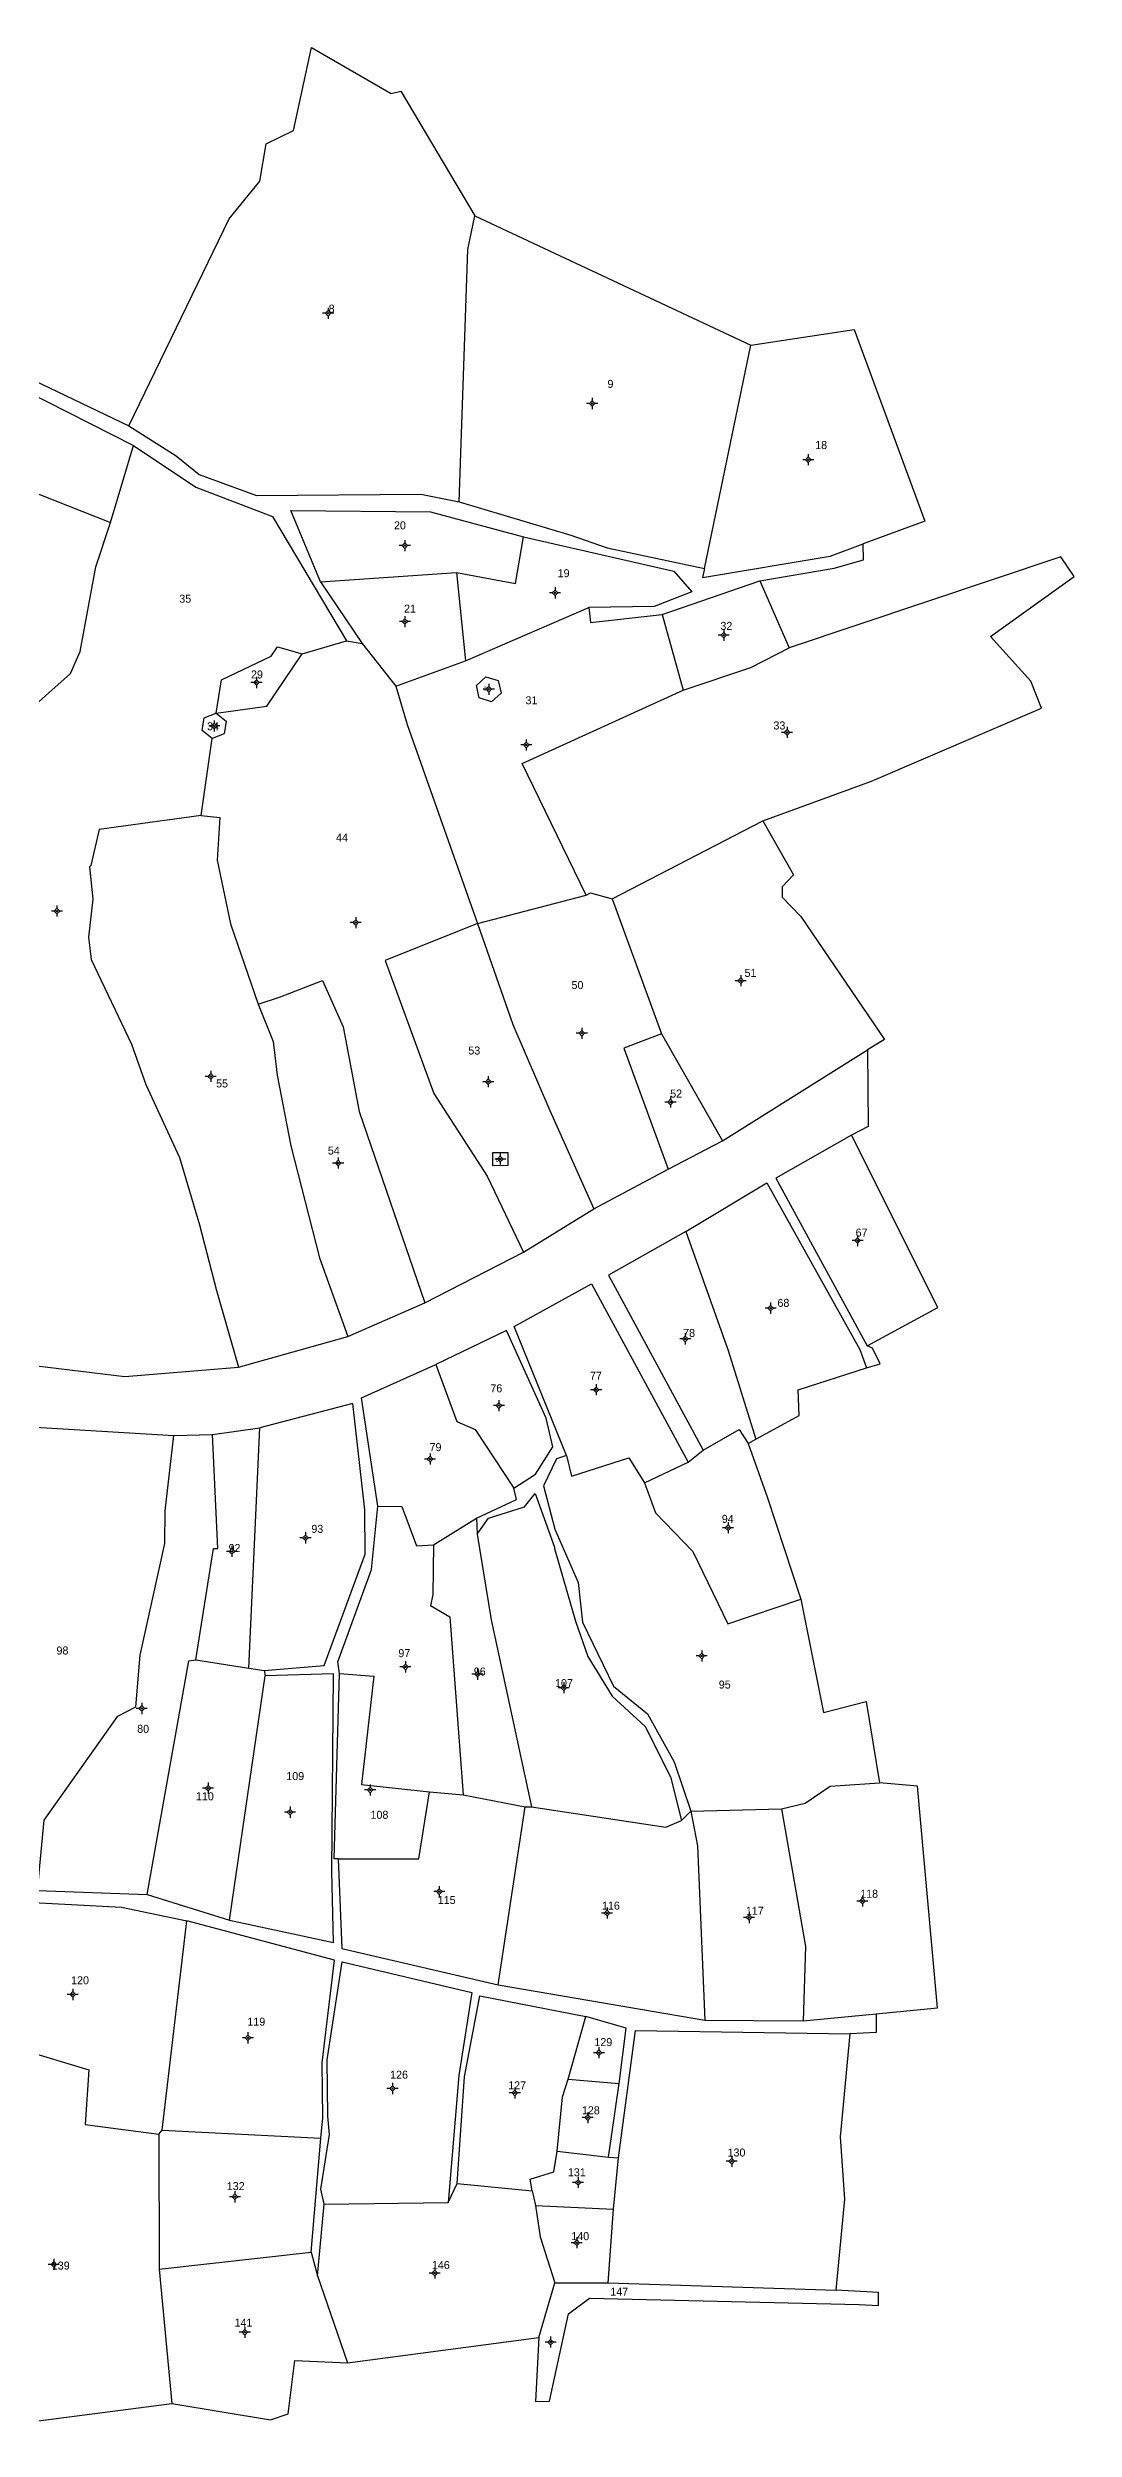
# Model space of a CAD drawing. Extents: x 550020 to 550617, y 1837961 to 1838520.
# Drawn here: x 550386 to 550617, y 1837984 to 1838520 of the extents above; entities that cross this region are included whole.
import ezdxf

# ---------------------------------------------------------------- set-up
doc = ezdxf.new("R2010")
doc.units = 0
for name, color, linetype in [('Level 10', 7, 'Continuous'), ('Level 11', 7, 'Continuous'), ('Level 15', 7, 'Continuous')]:
    doc.layers.add(name, color=color, linetype=linetype)

msp = doc.modelspace()

# ---------------------------------------------------------------- linework, layer by layer
at = {"layer": 'Level 10'}
for p, q in [((550481.89, 1838481.96), (550543.93, 1838452.87)), ((550533.49, 1838402.65), (550543.93, 1838452.87)), ((550400, 1838412.98), (550405.19, 1838430.26)), ((550373.69, 1838423.37), (550400, 1838412.98)), ((550447.18, 1838399.62), (550477.79, 1838401.75)), ((550477.79, 1838401.75), (550479.82, 1838381.84)), ((550447.18, 1838399.62), (550456.6, 1838385.76)), ((550523.99, 1838392.24), (550545.93, 1838399.82)), ((550545.93, 1838399.82), (550552.56, 1838384.78)), ((550479.82, 1838381.84), (550507.53, 1838393.83)), ((550523.99, 1838392.24), (550528.71, 1838375.25)), ((550443.05, 1838383.41), (550453.04, 1838386.31)), ((550453.04, 1838386.31), (550456.6, 1838385.76)), ((550456.6, 1838385.76), (550464.15, 1838376.15)), ((550464.15, 1838376.15), (550479.82, 1838381.84)), ((550420.41, 1838347.06), (550422.89, 1838364.36)), ((550512.75, 1838328.3), (550546.64, 1838345.85)), ((550482.46, 1838322.8), (550506.93, 1838329.11)), ((550512.75, 1838328.3), (550523.83, 1838297.93)), ((550523.83, 1838297.93), (550537.53, 1838273.86)), ((550537.53, 1838273.86), (550570.18, 1838294.33)), ((550525.31, 1838267.5), (550537.53, 1838273.86)), ((550508.61, 1838258.56), (550525.31, 1838267.5)), ((550492.86, 1838248.85), (550508.61, 1838258.56)), ((550470.62, 1838237.41), (550492.86, 1838248.85)), ((550453.36, 1838229.89), (550470.62, 1838237.41)), ((550428.77, 1838222.96), (550453.36, 1838229.89)), ((550381.85, 1838209.53), (550414.27, 1838207.61)), ((550422.95, 1838207.85), (550433.59, 1838209.34)), ((550431.09, 1838155.26), (550433.59, 1838209.34)), ((550414.27, 1838207.61), (550422.95, 1838207.85)), ((550529.81, 1838201.6), (550533.23, 1838204.27)), ((550543.34, 1838205.82), (550545.04, 1838206.8)), ((550520, 1838196.93), (550529.81, 1838201.6)), ((550472.62, 1838183.05), (550482.23, 1838189.01)), ((550482.23, 1838189.01), (550482.38, 1838185.43)), ((550419.17, 1838157.13), (550431.09, 1838155.26)), ((550431.09, 1838155.26), (550434.54, 1838154.78)), ((550426.77, 1838098.58), (550434.76, 1838153.52)), ((550434.54, 1838154.78), (550434.76, 1838153.52)), ((550471.67, 1838127.44), (550479.29, 1838126.76)), ((550479.29, 1838126.76), (550493.23, 1838124.09)), ((550487.13, 1838084.02), (550493.23, 1838124.09)), ((550493.23, 1838124.09), (550494.62, 1838124.09)), ((550528.36, 1838120.99), (550530.44, 1838123.14)), ((550530.44, 1838123.14), (550550.85, 1838123.64)), ((550383.62, 1838105.29), (550408.27, 1838104.37)), ((550408.27, 1838104.37), (550426.77, 1838098.58)), ((550411.6, 1838051.35), (550417.13, 1838098.41)), ((550487.13, 1838084.02), (550533.61, 1838076.08)), ((550502.83, 1838062.82), (550506.8, 1838076.93)), ((550533.61, 1838076.08), (550555.65, 1838075.93)), ((550555.65, 1838075.93), (550572.08, 1838077.51)), ((550502.83, 1838062.82), (550514.35, 1838061.83)), ((550511.95, 1838045.26), (550514.35, 1838061.83)), ((550410.88, 1838050.45), (550411.6, 1838051.35)), ((550410.88, 1838050.45), (550410.97, 1838020.07)), ((550411.6, 1838051.35), (550447.27, 1838049.54)), ((550445.11, 1838023.92), (550447.27, 1838049.54)), ((550500.4, 1838046.67), (550511.95, 1838045.26)), ((550511.95, 1838045.26), (550514.18, 1838045.11)), ((550513.04, 1838033.56), (550514.18, 1838045.11)), ((550475.89, 1838035.1), (550477.93, 1838039.33)), ((550477.93, 1838039.33), (550494.75, 1838037.71)), ((550494.75, 1838037.71), (550495.56, 1838034.43)), ((550446.52, 1838018.62), (550447.99, 1838034.68)), ((550447.99, 1838034.68), (550475.89, 1838035.1)), ((550495.56, 1838034.43), (550513.04, 1838033.56)), ((550511.85, 1838017), (550513.04, 1838033.56)), ((550410.97, 1838020.07), (550445.11, 1838023.92)), ((550445.11, 1838023.92), (550446.52, 1838018.62)), ((550410.97, 1838020.07), (550413.82, 1837989.89)), ((550446.52, 1838018.62), (550453.26, 1837999)), ((550496.31, 1838004.76), (550499.9, 1838017.04)), ((550499.9, 1838017.04), (550511.85, 1838017)), ((550511.85, 1838017), (550563.12, 1838015.34)), ((550453.26, 1837999), (550496.31, 1838004.76))]:
    msp.add_line(p, q, dxfattribs=at)
for points in [[(550404.15, 1838434.73), (550426.67, 1838481.29), (550433.59, 1838489.73), (550434.99, 1838498.16), (550441.17, 1838501.13), (550445.17, 1838519.77), (550463.1, 1838509.47), (550465.28, 1838509.99), (550481.89, 1838481.96)], [(550311.66, 1838474.46), (550320.08, 1838481.17), (550327.19, 1838488.75), (550332.61, 1838488.8), (550324.67, 1838480.1), (550374.36, 1838451.72), (550382.69, 1838444.94), (550404.15, 1838434.73)], [(550478.34, 1838417.63), (550480.29, 1838474.39), (550481.89, 1838481.96)], [(550543.93, 1838452.87), (550567.13, 1838456.4), (550583.04, 1838413.24), (550569.19, 1838408.14)], [(550363.04, 1838454.53), (550380.71, 1838442.69), (550405.19, 1838430.26)], [(550404.15, 1838434.73), (550414.76, 1838427.96), (550419.95, 1838423.74), (550432.85, 1838419), (550469.73, 1838419.35), (550478.34, 1838417.63)], [(550405.19, 1838430.26), (550419.2, 1838420.89), (550436.4, 1838414.31), (550453.04, 1838386.31)], [(550478.34, 1838417.63), (550503.5, 1838410.09), (550511.62, 1838407.27), (550533.49, 1838402.65)], [(550383.31, 1838372.11), (550391.03, 1838378.97), (550393.17, 1838383.91), (550396.7, 1838402.96), (550400, 1838412.98)], [(550447.18, 1838399.62), (550440.57, 1838415.66), (550471.95, 1838415.39), (550492.81, 1838409.71)], [(550477.79, 1838401.75), (550491.06, 1838399.27), (550492.81, 1838409.71)], [(550492.81, 1838409.71), (550526.58, 1838401.98), (550530.65, 1838397.4), (550522.18, 1838394.07), (550507.53, 1838393.83)], [(550533.49, 1838402.65), (550533.04, 1838400.62), (550561.73, 1838405.38), (550569.19, 1838408.14)], [(550545.93, 1838399.82), (550562.64, 1838402.68), (550569.22, 1838404.6), (550569.19, 1838408.14)], [(550546.64, 1838345.85), (550571.05, 1838354.8), (550609.23, 1838371.18), (550606.84, 1838377.28), (550597.76, 1838387.29), (550616.63, 1838400.78), (550613.6, 1838405.27), (550552.56, 1838384.78)], [(550507.53, 1838393.83), (550507.86, 1838390.46), (550523.99, 1838392.24)], [(550423.76, 1838370.06), (550424.96, 1838377.61), (550436.08, 1838382.91), (550437.52, 1838385.01), (550443.05, 1838383.41)], [(550423.76, 1838370.06), (550435.16, 1838371.62), (550443.05, 1838383.41)], [(550528.71, 1838375.25), (550543.94, 1838380.32), (550552.56, 1838384.78)], [(550464.15, 1838376.15), (550466.71, 1838367.51), (550482.46, 1838322.8)], [(550487.78, 1838374.58), (550485.66, 1838372.63), (550482.9, 1838373.49), (550482.27, 1838376.31), (550484.39, 1838378.26), (550487.15, 1838377.41), (550487.78, 1838374.58)], [(550506.93, 1838329.11), (550492.5, 1838358.79), (550528.71, 1838375.25)], [(550422.89, 1838364.36), (550420.63, 1838366.17), (550421.07, 1838369.02), (550423.76, 1838370.06)], [(550423.76, 1838370.06), (550426.01, 1838368.25), (550425.58, 1838365.4), (550422.89, 1838364.36)], [(550420.41, 1838347.06), (550397.44, 1838343.94), (550395.6, 1838335.8), (550395.3, 1838335.53), (550396.02, 1838328.23), (550395.05, 1838319.67), (550395.67, 1838314.69), (550404.74, 1838295.65), (550407.98, 1838286.56), (550415.52, 1838270.16), (550419.97, 1838254.96), (550423.8, 1838240.22), (550428.77, 1838222.96)], [(550420.41, 1838347.06), (550424.54, 1838346.64), (550423.99, 1838337.02), (550426.99, 1838322.69), (550433.2, 1838304.59)], [(550546.64, 1838345.85), (550553.52, 1838333.7), (550550.98, 1838330.98), (550550.97, 1838328.71), (550555.15, 1838324.34), (550573.93, 1838296.68), (550570.18, 1838294.33)], [(550506.93, 1838329.11), (550507.86, 1838329.64), (550512.75, 1838328.3)], [(550482.46, 1838322.8), (550461.72, 1838314.42), (550472.7, 1838284.52), (550484.65, 1838265.94), (550492.86, 1838248.85)], [(550482.46, 1838322.8), (550490.45, 1838300.06), (550498.76, 1838280.71), (550508.61, 1838258.56)], [(550433.2, 1838304.59), (550437.98, 1838306.16), (550447.63, 1838309.95), (550452.26, 1838299.51), (550455.87, 1838280.47), (550470.62, 1838237.41)], [(550433.2, 1838304.59), (550436.53, 1838296.24), (550437.45, 1838288.65), (550440.5, 1838272.77), (550446.99, 1838247.6), (550453.36, 1838229.89)], [(550523.83, 1838297.93), (550515.36, 1838294.71), (550525.31, 1838267.5)], [(550570.18, 1838294.33), (550570.33, 1838277.13), (550566.54, 1838275.12)], [(550566.54, 1838275.12), (550549.55, 1838265.49), (550570.07, 1838227.8)], [(550570.07, 1838227.8), (550585.95, 1838236.36), (550566.54, 1838275.12)], [(550489.31, 1838268.32), (550485.94, 1838268.29), (550485.92, 1838271.24), (550489.29, 1838271.27), (550489.31, 1838268.32)], [(550529.29, 1838253.5), (550547.5, 1838264.41), (550568.39, 1838226.93), (550569.95, 1838222.8)], [(550529.29, 1838253.5), (550511.95, 1838243.7), (550533.23, 1838204.27)], [(550529.29, 1838253.5), (550538.86, 1838226.75), (550545.04, 1838206.8)], [(550502.51, 1838203.14), (550490.73, 1838232.09), (550508.1, 1838241.7), (550529.81, 1838201.6)], [(550490.65, 1838195.77), (550495.5, 1838198.89), (550499.43, 1838205.05), (550497.94, 1838211.5), (550488.97, 1838231.2), (550473.11, 1838223.59)], [(550569.95, 1838222.8), (550572.99, 1838223.75), (550571.28, 1838227.28), (550570.07, 1838227.8)], [(550383.41, 1838223.24), (550403.26, 1838220.88), (550428.77, 1838222.96)], [(550460.08, 1838191.74), (550456.4, 1838216.08), (550473.11, 1838223.59)], [(550473.11, 1838223.59), (550477.88, 1838210.77), (550481.98, 1838208.96), (550490.65, 1838195.77)], [(550545.04, 1838206.8), (550554.79, 1838212.14), (550554.55, 1838217.91), (550569.95, 1838222.8)], [(550434.54, 1838154.78), (550448.02, 1838155.84), (550457.25, 1838180.89), (550457.18, 1838190.9), (550454.48, 1838214.81), (550433.59, 1838209.34)], [(550533.23, 1838204.27), (550541.33, 1838208.96), (550543.34, 1838205.82)], [(550383.62, 1838105.29), (550385.08, 1838121.09), (550401.67, 1838144.48), (550405.72, 1838146.55), (550406.69, 1838158.18), (550412.22, 1838183.33), (550412.28, 1838190.64), (550414.27, 1838207.61)], [(550419.17, 1838157.13), (550423.12, 1838182.18), (550424.15, 1838182.18), (550422.95, 1838207.85)], [(550543.34, 1838205.82), (550547.69, 1838193.57), (550555.16, 1838170.79)], [(550502.51, 1838203.14), (550500.26, 1838202.33), (550497.32, 1838196.28), (550499.84, 1838186.54), (550505.13, 1838174.52), (550506.11, 1838165.64), (550513.04, 1838151.26), (550520.73, 1838145.03), (550526.66, 1838134.21), (550530.44, 1838123.14)], [(550502.51, 1838203.14), (550503.59, 1838198.48), (550516.51, 1838202.59), (550520, 1838196.93)], [(550482.23, 1838189.01), (550491.24, 1838193.23), (550490.65, 1838195.77)], [(550482.38, 1838185.43), (550484.97, 1838189.04), (550493.08, 1838191.55), (550495.43, 1838194.59), (550499.82, 1838182.49), (550499.8, 1838182.18), (550504.54, 1838165.81), (550507.29, 1838157.87), (550512.79, 1838148.99), (550520.21, 1838142.18), (550525.84, 1838130.86), (550528.36, 1838120.99)], [(550520, 1838196.93), (550522.53, 1838190.22), (550530.88, 1838181.48), (550538.73, 1838165.21), (550555.16, 1838170.79)], [(550451.45, 1838154.04), (550451.08, 1838156.68), (550458.68, 1838177.44), (550460.08, 1838191.74)], [(550460.08, 1838191.74), (550465.45, 1838191.63), (550468.75, 1838182.79), (550472.62, 1838183.05)], [(550472.62, 1838183.05), (550472.47, 1838171.78), (550471.93, 1838169.34), (550476.24, 1838166.81), (550479.29, 1838126.76)], [(550482.38, 1838185.43), (550485.53, 1838166.13), (550494.62, 1838124.09)], [(550555.16, 1838170.79), (550560.26, 1838145.31), (550569.82, 1838147.75), (550572.84, 1838129.47)], [(550408.27, 1838104.37), (550417.64, 1838156.94), (550419.17, 1838157.13)], [(550426.77, 1838098.58), (550450.15, 1838093.54), (550449.77, 1838109.59), (550450.16, 1838153.99), (550434.76, 1838153.52)], [(550451.18, 1838112.37), (550450.31, 1838112.39), (550451.45, 1838154.04)], [(550451.45, 1838154.04), (550459.17, 1838153.44), (550456.45, 1838129.11), (550471.67, 1838127.44)], [(550550.85, 1838123.64), (550556.13, 1838124.93), (550561.74, 1838128.72), (550572.84, 1838129.47)], [(550572.08, 1838077.51), (550585.89, 1838078.84), (550583.63, 1838103.79), (550581.36, 1838128.73), (550572.84, 1838129.47)], [(550451.18, 1838112.37), (550469.28, 1838112.38), (550471.67, 1838127.44)], [(550494.62, 1838124.09), (550524.84, 1838119.53), (550528.36, 1838120.99)], [(550530.44, 1838123.14), (550531.94, 1838115.3), (550533.61, 1838076.08)], [(550550.85, 1838123.64), (550556.21, 1838092.65), (550555.65, 1838075.93)], [(550451.18, 1838112.37), (550451.98, 1838092.25), (550487.13, 1838084.02)], [(550362.52, 1838105.87), (550375.55, 1838102.95), (550402.47, 1838101.54), (550417.13, 1838098.41)], [(550447.27, 1838049.54), (550447.69, 1838054.15), (550447.58, 1838066.52), (550450.32, 1838089.61), (550417.13, 1838098.41)], [(550447.99, 1838034.68), (550447.29, 1838038.07), (550449.21, 1838050.35), (550448.84, 1838054.49), (550448.68, 1838067.18), (550452.08, 1838089.19), (550481.18, 1838082.31), (550478.27, 1838063.68), (550475.89, 1838035.1)], [(550477.93, 1838039.33), (550479.59, 1838063.36), (550483, 1838081.59), (550506.8, 1838076.93)], [(550514.35, 1838061.83), (550515.9, 1838074.27), (550506.8, 1838076.93)], [(550572.08, 1838077.51), (550572.11, 1838073.31), (550566.25, 1838072.99)], [(550380.19, 1838069.44), (550395.15, 1838064.94), (550394.28, 1838052.66), (550410.88, 1838050.45)], [(550514.18, 1838045.11), (550518.02, 1838073.77), (550566.25, 1838072.99)], [(550563.12, 1838015.34), (550565.08, 1838035.83), (550564.1, 1838049.83), (550566.25, 1838072.99)], [(550500.4, 1838046.67), (550501.6, 1838058.86), (550502.83, 1838062.82)], [(550494.75, 1838037.71), (550494.33, 1838040.32), (550499.61, 1838041.97), (550500.4, 1838046.67)], [(550495.56, 1838034.43), (550496.56, 1838027.35), (550499.9, 1838017.04)], [(550496.31, 1838004.76), (550495.5, 1837990.34), (550498.69, 1837990.37), (550502.95, 1838010.03), (550507.66, 1838013.59), (550568.26, 1838012.16), (550572.65, 1838011.95), (550572.63, 1838014.84), (550563.12, 1838015.34)], [(550365.62, 1837994.63), (550368.68, 1837984.06), (550413.82, 1837989.89)], [(550413.82, 1837989.89), (550435.98, 1837986.19), (550439.9, 1837987.57), (550441.46, 1837999.55), (550453.26, 1837999)]]:
    msp.add_lwpolyline(points, dxfattribs=at)
at = {"layer": 'Level 11'}
for p, q in [((550448.92, 1838460.64), (550448.3, 1838460.01)), ((550448.92, 1838461.26), (550448.92, 1838460.64)), ((550449.55, 1838460.01), (550448.92, 1838460.64)), ((550448.3, 1838460.01), (550447.67, 1838460.01)), ((550448.3, 1838460.01), (550448.92, 1838459.39)), ((550448.92, 1838459.39), (550449.55, 1838460.01)), ((550448.92, 1838459.39), (550448.92, 1838458.76)), ((550450.17, 1838460.01), (550449.55, 1838460.01)), ((550507.64, 1838439.72), (550507.01, 1838439.72)), ((550508.26, 1838440.35), (550507.64, 1838439.72)), ((550507.64, 1838439.72), (550508.26, 1838439.1)), ((550508.26, 1838440.97), (550508.26, 1838440.35)), ((550508.89, 1838439.72), (550508.26, 1838440.35)), ((550508.26, 1838439.1), (550508.89, 1838439.72)), ((550508.26, 1838439.1), (550508.26, 1838438.47)), ((550509.51, 1838439.72), (550508.89, 1838439.72)), ((550556.83, 1838428.34), (550556.83, 1838427.71)), ((550556.21, 1838427.09), (550555.58, 1838427.09)), ((550556.83, 1838427.71), (550556.21, 1838427.09)), ((550556.21, 1838427.09), (550556.83, 1838426.46)), ((550557.46, 1838427.09), (550556.83, 1838427.71)), ((550556.83, 1838426.46), (550557.46, 1838427.09)), ((550556.83, 1838426.46), (550556.83, 1838425.84)), ((550558.08, 1838427.09), (550557.46, 1838427.09)), ((550465.53, 1838407.76), (550464.91, 1838407.76)), ((550466.16, 1838408.39), (550465.53, 1838407.76)), ((550465.53, 1838407.76), (550466.16, 1838407.14)), ((550466.16, 1838409.01), (550466.16, 1838408.39)), ((550466.78, 1838407.76), (550466.16, 1838408.39)), ((550466.16, 1838407.14), (550466.78, 1838407.76)), ((550466.16, 1838407.14), (550466.16, 1838406.51)), ((550467.41, 1838407.76), (550466.78, 1838407.76)), ((550499.28, 1838397.14), (550498.66, 1838397.14)), ((550499.91, 1838397.76), (550499.28, 1838397.14)), ((550499.28, 1838397.14), (550499.91, 1838396.51)), ((550499.91, 1838398.39), (550499.91, 1838397.76)), ((550500.53, 1838397.14), (550499.91, 1838397.76)), ((550499.91, 1838396.51), (550500.53, 1838397.14)), ((550499.91, 1838396.51), (550499.91, 1838395.89)), ((550501.16, 1838397.14), (550500.53, 1838397.14)), ((550465.55, 1838390.68), (550464.92, 1838390.68)), ((550466.17, 1838391.31), (550465.55, 1838390.68)), ((550465.55, 1838390.68), (550466.17, 1838390.06)), ((550466.17, 1838391.93), (550466.17, 1838391.31)), ((550466.8, 1838390.68), (550466.17, 1838391.31)), ((550466.17, 1838390.06), (550466.8, 1838390.68)), ((550467.42, 1838390.68), (550466.8, 1838390.68)), ((550466.17, 1838390.06), (550466.17, 1838389.43)), ((550537.2, 1838387.62), (550536.58, 1838387.62)), ((550537.83, 1838388.25), (550537.2, 1838387.62)), ((550537.2, 1838387.62), (550537.83, 1838387)), ((550537.83, 1838388.87), (550537.83, 1838388.25)), ((550538.45, 1838387.62), (550537.83, 1838388.25)), ((550537.83, 1838387), (550538.45, 1838387.62)), ((550537.83, 1838387), (550537.83, 1838386.37)), ((550539.08, 1838387.62), (550538.45, 1838387.62)), ((550432.19, 1838376.97), (550431.56, 1838376.97)), ((550432.81, 1838377.6), (550432.19, 1838376.97)), ((550432.19, 1838376.97), (550432.81, 1838376.35)), ((550432.81, 1838378.22), (550432.81, 1838377.6)), ((550433.44, 1838376.97), (550432.81, 1838377.6)), ((550432.81, 1838376.35), (550433.44, 1838376.97)), ((550432.81, 1838376.35), (550432.81, 1838375.72)), ((550434.06, 1838376.97), (550433.44, 1838376.97)), ((550484.4, 1838375.45), (550483.78, 1838375.45)), ((550485.03, 1838376.07), (550484.4, 1838375.45)), ((550484.4, 1838375.45), (550485.03, 1838374.82)), ((550485.03, 1838376.7), (550485.03, 1838376.07)), ((550485.65, 1838375.45), (550485.03, 1838376.07)), ((550485.03, 1838374.82), (550485.65, 1838375.45)), ((550485.03, 1838374.82), (550485.03, 1838374.2)), ((550486.28, 1838375.45), (550485.65, 1838375.45)), ((550422.7, 1838367.21), (550422.07, 1838367.21)), ((550423.32, 1838367.83), (550422.7, 1838367.21)), ((550422.7, 1838367.21), (550423.32, 1838366.58)), ((550423.32, 1838368.46), (550423.32, 1838367.83)), ((550423.95, 1838367.21), (550423.32, 1838367.83)), ((550423.32, 1838366.58), (550423.95, 1838367.21)), ((550423.32, 1838366.58), (550423.32, 1838365.96)), ((550424.57, 1838367.21), (550423.95, 1838367.21)), ((550493.46, 1838364.18), (550493.46, 1838363.56)), ((550551.44, 1838365.75), (550550.82, 1838365.75)), ((550552.07, 1838366.37), (550551.44, 1838365.75)), ((550551.44, 1838365.75), (550552.07, 1838365.12)), ((550552.07, 1838367), (550552.07, 1838366.37)), ((550552.69, 1838365.75), (550552.07, 1838366.37)), ((550552.07, 1838365.12), (550552.69, 1838365.75)), ((550552.07, 1838365.12), (550552.07, 1838364.5)), ((550553.32, 1838365.75), (550552.69, 1838365.75)), ((550492.84, 1838362.93), (550492.21, 1838362.93)), ((550493.46, 1838363.56), (550492.84, 1838362.93)), ((550492.84, 1838362.93), (550493.46, 1838362.31)), ((550494.09, 1838362.93), (550493.46, 1838363.56)), ((550493.46, 1838362.31), (550494.09, 1838362.93)), ((550493.46, 1838362.31), (550493.46, 1838361.68)), ((550494.71, 1838362.93), (550494.09, 1838362.93)), ((550387.96, 1838326.82), (550387.96, 1838326.19)), ((550387.33, 1838325.57), (550386.71, 1838325.57)), ((550387.96, 1838326.19), (550387.33, 1838325.57)), ((550387.33, 1838325.57), (550387.96, 1838324.94)), ((550388.58, 1838325.57), (550387.96, 1838326.19)), ((550387.96, 1838324.94), (550388.58, 1838325.57)), ((550387.96, 1838324.94), (550387.96, 1838324.32)), ((550389.21, 1838325.57), (550388.58, 1838325.57)), ((550454.48, 1838322.96), (550453.86, 1838322.96)), ((550455.11, 1838323.59), (550454.48, 1838322.96)), ((550454.48, 1838322.96), (550455.11, 1838322.34)), ((550455.11, 1838324.21), (550455.11, 1838323.59)), ((550455.73, 1838322.96), (550455.11, 1838323.59)), ((550455.11, 1838322.34), (550455.73, 1838322.96)), ((550455.11, 1838322.34), (550455.11, 1838321.71)), ((550456.36, 1838322.96), (550455.73, 1838322.96)), ((550541.65, 1838310.53), (550541.02, 1838309.9)), ((550541.65, 1838311.15), (550541.65, 1838310.53)), ((550542.27, 1838309.9), (550541.65, 1838310.53)), ((550541.02, 1838309.9), (550540.4, 1838309.9)), ((550541.02, 1838309.9), (550541.65, 1838309.28)), ((550541.65, 1838309.28), (550542.27, 1838309.9)), ((550541.65, 1838309.28), (550541.65, 1838308.65)), ((550542.9, 1838309.9), (550542.27, 1838309.9)), ((550505.31, 1838298.07), (550504.69, 1838298.07)), ((550505.94, 1838298.69), (550505.31, 1838298.07)), ((550505.31, 1838298.07), (550505.94, 1838297.44)), ((550505.94, 1838299.32), (550505.94, 1838298.69)), ((550506.56, 1838298.07), (550505.94, 1838298.69)), ((550505.94, 1838297.44), (550506.56, 1838298.07)), ((550505.94, 1838297.44), (550505.94, 1838296.82)), ((550507.19, 1838298.07), (550506.56, 1838298.07)), ((550422.52, 1838289), (550421.89, 1838288.37)), ((550422.52, 1838289.62), (550422.52, 1838289)), ((550423.14, 1838288.37), (550422.52, 1838289)), ((550421.89, 1838288.37), (550421.27, 1838288.37)), ((550421.89, 1838288.37), (550422.52, 1838287.75)), ((550422.52, 1838287.75), (550423.14, 1838288.37)), ((550422.52, 1838287.75), (550422.52, 1838287.12)), ((550423.77, 1838288.37), (550423.14, 1838288.37)), ((550484.3, 1838287.18), (550483.67, 1838287.18)), ((550484.92, 1838287.8), (550484.3, 1838287.18)), ((550484.3, 1838287.18), (550484.92, 1838286.55)), ((550484.92, 1838288.43), (550484.92, 1838287.8)), ((550485.55, 1838287.18), (550484.92, 1838287.8)), ((550484.92, 1838286.55), (550485.55, 1838287.18)), ((550484.92, 1838286.55), (550484.92, 1838285.93)), ((550486.17, 1838287.18), (550485.55, 1838287.18)), ((550525.88, 1838283.85), (550525.88, 1838283.22)), ((550525.25, 1838282.6), (550524.63, 1838282.6)), ((550525.88, 1838283.22), (550525.25, 1838282.6)), ((550525.25, 1838282.6), (550525.88, 1838281.97)), ((550526.5, 1838282.6), (550525.88, 1838283.22)), ((550525.88, 1838281.97), (550526.5, 1838282.6)), ((550525.88, 1838281.97), (550525.88, 1838281.35)), ((550527.13, 1838282.6), (550526.5, 1838282.6)), ((550450.54, 1838268.88), (550449.91, 1838268.88)), ((550451.16, 1838269.51), (550450.54, 1838268.88)), ((550450.54, 1838268.88), (550451.16, 1838268.26)), ((550451.16, 1838270.13), (550451.16, 1838269.51)), ((550451.79, 1838268.88), (550451.16, 1838269.51)), ((550451.16, 1838268.26), (550451.79, 1838268.88)), ((550451.16, 1838268.26), (550451.16, 1838267.63)), ((550452.41, 1838268.88), (550451.79, 1838268.88)), ((550486.99, 1838269.78), (550486.36, 1838269.78)), ((550487.61, 1838270.41), (550486.99, 1838269.78)), ((550486.99, 1838269.78), (550487.61, 1838269.16)), ((550487.61, 1838271.03), (550487.61, 1838270.41)), ((550488.24, 1838269.78), (550487.61, 1838270.41)), ((550487.61, 1838269.16), (550488.24, 1838269.78)), ((550487.61, 1838269.16), (550487.61, 1838268.53)), ((550488.86, 1838269.78), (550488.24, 1838269.78)), ((550567.28, 1838251.45), (550566.66, 1838251.45)), ((550567.91, 1838252.08), (550567.28, 1838251.45)), ((550567.28, 1838251.45), (550567.91, 1838250.83)), ((550567.91, 1838252.7), (550567.91, 1838252.08)), ((550568.53, 1838251.45), (550567.91, 1838252.08)), ((550567.91, 1838250.83), (550568.53, 1838251.45)), ((550569.16, 1838251.45), (550568.53, 1838251.45)), ((550567.91, 1838250.83), (550567.91, 1838250.2)), ((550547.73, 1838236.24), (550547.11, 1838236.24)), ((550548.36, 1838236.87), (550547.73, 1838236.24)), ((550547.73, 1838236.24), (550548.36, 1838235.62)), ((550548.36, 1838237.49), (550548.36, 1838236.87)), ((550548.98, 1838236.24), (550548.36, 1838236.87)), ((550548.36, 1838235.62), (550548.98, 1838236.24)), ((550548.36, 1838235.62), (550548.36, 1838234.99)), ((550549.61, 1838236.24), (550548.98, 1838236.24)), ((550529.19, 1838229.96), (550528.56, 1838229.34)), ((550529.19, 1838230.59), (550529.19, 1838229.96)), ((550529.81, 1838229.34), (550529.19, 1838229.96)), ((550528.56, 1838229.34), (550527.94, 1838229.34)), ((550528.56, 1838229.34), (550529.19, 1838228.71)), ((550529.19, 1838228.71), (550529.81, 1838229.34)), ((550529.19, 1838228.71), (550529.19, 1838228.09)), ((550530.44, 1838229.34), (550529.81, 1838229.34)), ((550486.68, 1838214.33), (550486.06, 1838214.33)), ((550487.31, 1838214.96), (550486.68, 1838214.33)), ((550486.68, 1838214.33), (550487.31, 1838213.71)), ((550487.31, 1838215.58), (550487.31, 1838214.96)), ((550487.93, 1838214.33), (550487.31, 1838214.96)), ((550487.31, 1838213.71), (550487.93, 1838214.33)), ((550488.56, 1838214.33), (550487.93, 1838214.33)), ((550508.53, 1838217.89), (550507.9, 1838217.89)), ((550509.15, 1838218.51), (550508.53, 1838217.89)), ((550508.53, 1838217.89), (550509.15, 1838217.26)), ((550509.15, 1838219.14), (550509.15, 1838218.51)), ((550509.78, 1838217.89), (550509.15, 1838218.51)), ((550509.15, 1838217.26), (550509.78, 1838217.89)), ((550509.15, 1838217.26), (550509.15, 1838216.64)), ((550510.4, 1838217.89), (550509.78, 1838217.89)), ((550487.31, 1838213.71), (550487.31, 1838213.08)), ((550471.83, 1838203.55), (550471.83, 1838202.93)), ((550471.21, 1838202.3), (550470.58, 1838202.3)), ((550471.83, 1838202.93), (550471.21, 1838202.3)), ((550471.21, 1838202.3), (550471.83, 1838201.68)), ((550472.46, 1838202.3), (550471.83, 1838202.93)), ((550471.83, 1838201.68), (550472.46, 1838202.3)), ((550471.83, 1838201.68), (550471.83, 1838201.05)), ((550473.08, 1838202.3), (550472.46, 1838202.3)), ((550538.79, 1838187.5), (550538.17, 1838186.87)), ((550538.79, 1838188.12), (550538.79, 1838187.5)), ((550539.42, 1838186.87), (550538.79, 1838187.5)), ((550427.31, 1838182.17), (550426.68, 1838181.54)), ((550427.31, 1838182.79), (550427.31, 1838182.17)), ((550427.93, 1838181.54), (550427.31, 1838182.17)), ((550443.19, 1838184.59), (550442.57, 1838184.59)), ((550443.82, 1838185.21), (550443.19, 1838184.59)), ((550443.19, 1838184.59), (550443.82, 1838183.96)), ((550443.82, 1838185.84), (550443.82, 1838185.21)), ((550444.44, 1838184.59), (550443.82, 1838185.21)), ((550443.82, 1838183.96), (550444.44, 1838184.59)), ((550443.82, 1838183.96), (550443.82, 1838183.34)), ((550445.07, 1838184.59), (550444.44, 1838184.59)), ((550538.17, 1838186.87), (550537.54, 1838186.87)), ((550538.17, 1838186.87), (550538.79, 1838186.25)), ((550538.79, 1838186.25), (550539.42, 1838186.87)), ((550538.79, 1838186.25), (550538.79, 1838185.62)), ((550540.04, 1838186.87), (550539.42, 1838186.87)), ((550426.68, 1838181.54), (550426.06, 1838181.54)), ((550426.68, 1838181.54), (550427.31, 1838180.92)), ((550427.31, 1838180.92), (550427.93, 1838181.54)), ((550427.31, 1838180.92), (550427.31, 1838180.29)), ((550428.56, 1838181.54), (550427.93, 1838181.54)), ((550465.65, 1838155.56), (550465.03, 1838155.56)), ((550466.28, 1838156.18), (550465.65, 1838155.56)), ((550465.65, 1838155.56), (550466.28, 1838154.93)), ((550466.28, 1838156.81), (550466.28, 1838156.18)), ((550466.9, 1838155.56), (550466.28, 1838156.18)), ((550466.28, 1838154.93), (550466.9, 1838155.56)), ((550467.53, 1838155.56), (550466.9, 1838155.56)), ((550482.49, 1838155.16), (550482.49, 1838154.54)), ((550532.26, 1838158.01), (550531.63, 1838158.01)), ((550532.88, 1838158.63), (550532.26, 1838158.01)), ((550532.26, 1838158.01), (550532.88, 1838157.38)), ((550532.88, 1838159.26), (550532.88, 1838158.63)), ((550533.51, 1838158.01), (550532.88, 1838158.63)), ((550532.88, 1838157.38), (550533.51, 1838158.01)), ((550532.88, 1838157.38), (550532.88, 1838156.76)), ((550534.13, 1838158.01), (550533.51, 1838158.01)), ((550466.28, 1838154.93), (550466.28, 1838154.31)), ((550481.87, 1838153.91), (550481.24, 1838153.91)), ((550482.49, 1838154.54), (550481.87, 1838153.91)), ((550481.87, 1838153.91), (550482.49, 1838153.29)), ((550483.12, 1838153.91), (550482.49, 1838154.54)), ((550482.49, 1838153.29), (550483.12, 1838153.91)), ((550482.49, 1838153.29), (550482.49, 1838152.66)), ((550483.74, 1838153.91), (550483.12, 1838153.91)), ((550501.25, 1838150.88), (550500.62, 1838150.88)), ((550501.87, 1838151.5), (550501.25, 1838150.88)), ((550501.25, 1838150.88), (550501.87, 1838150.25)), ((550501.87, 1838152.13), (550501.87, 1838151.5)), ((550502.5, 1838150.88), (550501.87, 1838151.5)), ((550501.87, 1838150.25), (550502.5, 1838150.88)), ((550501.87, 1838150.25), (550501.87, 1838149.63)), ((550503.12, 1838150.88), (550502.5, 1838150.88)), ((550406.39, 1838146.21), (550405.77, 1838146.21)), ((550407.02, 1838146.84), (550406.39, 1838146.21)), ((550406.39, 1838146.21), (550407.02, 1838145.59)), ((550407.02, 1838147.46), (550407.02, 1838146.84)), ((550407.64, 1838146.21), (550407.02, 1838146.84)), ((550407.02, 1838145.59), (550407.64, 1838146.21)), ((550407.02, 1838145.59), (550407.02, 1838144.96)), ((550408.27, 1838146.21), (550407.64, 1838146.21)), ((550421.3, 1838128.27), (550420.67, 1838128.27)), ((550421.92, 1838128.9), (550421.3, 1838128.27)), ((550421.3, 1838128.27), (550421.92, 1838127.65)), ((550421.92, 1838129.52), (550421.92, 1838128.9)), ((550422.55, 1838128.27), (550421.92, 1838128.9)), ((550421.92, 1838127.65), (550422.55, 1838128.27)), ((550423.17, 1838128.27), (550422.55, 1838128.27)), ((550458.36, 1838128.49), (550457.73, 1838127.87)), ((550458.36, 1838129.12), (550458.36, 1838128.49)), ((550458.98, 1838127.87), (550458.36, 1838128.49)), ((550421.92, 1838127.65), (550421.92, 1838127.02)), ((550439.72, 1838122.88), (550439.1, 1838122.88)), ((550440.35, 1838123.5), (550439.72, 1838122.88)), ((550439.72, 1838122.88), (550440.35, 1838122.25)), ((550440.35, 1838124.13), (550440.35, 1838123.5)), ((550440.97, 1838122.88), (550440.35, 1838123.5)), ((550440.35, 1838122.25), (550440.97, 1838122.88)), ((550441.6, 1838122.88), (550440.97, 1838122.88)), ((550457.73, 1838127.87), (550457.11, 1838127.87)), ((550457.73, 1838127.87), (550458.36, 1838127.24)), ((550458.36, 1838127.24), (550458.98, 1838127.87)), ((550458.36, 1838127.24), (550458.36, 1838126.62)), ((550459.61, 1838127.87), (550458.98, 1838127.87)), ((550440.35, 1838122.25), (550440.35, 1838121.63)), ((550473.27, 1838105.02), (550472.64, 1838105.02)), ((550473.89, 1838105.65), (550473.27, 1838105.02)), ((550473.27, 1838105.02), (550473.89, 1838104.4)), ((550473.89, 1838106.27), (550473.89, 1838105.65)), ((550474.52, 1838105.02), (550473.89, 1838105.65)), ((550473.89, 1838104.4), (550474.52, 1838105.02)), ((550473.89, 1838104.4), (550473.89, 1838103.77)), ((550475.14, 1838105.02), (550474.52, 1838105.02)), ((550511.6, 1838101.44), (550511.6, 1838100.81)), ((550568.37, 1838102.89), (550567.74, 1838102.89)), ((550568.99, 1838103.51), (550568.37, 1838102.89)), ((550568.37, 1838102.89), (550568.99, 1838102.26)), ((550568.99, 1838104.14), (550568.99, 1838103.51)), ((550569.62, 1838102.89), (550568.99, 1838103.51)), ((550568.99, 1838102.26), (550569.62, 1838102.89)), ((550568.99, 1838102.26), (550568.99, 1838101.64)), ((550570.24, 1838102.89), (550569.62, 1838102.89)), ((550510.98, 1838100.19), (550510.35, 1838100.19)), ((550511.6, 1838100.81), (550510.98, 1838100.19)), ((550510.98, 1838100.19), (550511.6, 1838099.56)), ((550512.23, 1838100.19), (550511.6, 1838100.81)), ((550511.6, 1838099.56), (550512.23, 1838100.19)), ((550511.6, 1838099.56), (550511.6, 1838098.94)), ((550512.85, 1838100.19), (550512.23, 1838100.19)), ((550542.89, 1838099.18), (550542.27, 1838099.18)), ((550543.52, 1838099.81), (550542.89, 1838099.18)), ((550542.89, 1838099.18), (550543.52, 1838098.56)), ((550543.52, 1838100.43), (550543.52, 1838099.81)), ((550544.14, 1838099.18), (550543.52, 1838099.81)), ((550543.52, 1838098.56), (550544.14, 1838099.18)), ((550543.52, 1838098.56), (550543.52, 1838097.93)), ((550544.77, 1838099.18), (550544.14, 1838099.18)), ((550390.9, 1838081.88), (550390.27, 1838081.88)), ((550391.52, 1838082.51), (550390.9, 1838081.88)), ((550390.9, 1838081.88), (550391.52, 1838081.26)), ((550391.52, 1838083.13), (550391.52, 1838082.51)), ((550392.15, 1838081.88), (550391.52, 1838082.51)), ((550391.52, 1838081.26), (550392.15, 1838081.88)), ((550391.52, 1838081.26), (550391.52, 1838080.63)), ((550392.77, 1838081.88), (550392.15, 1838081.88)), ((550430.26, 1838072.13), (550429.64, 1838072.13)), ((550430.89, 1838072.76), (550430.26, 1838072.13)), ((550430.26, 1838072.13), (550430.89, 1838071.51)), ((550430.89, 1838073.38), (550430.89, 1838072.76)), ((550431.51, 1838072.13), (550430.89, 1838072.76)), ((550430.89, 1838071.51), (550431.51, 1838072.13)), ((550430.89, 1838071.51), (550430.89, 1838070.88)), ((550432.14, 1838072.13), (550431.51, 1838072.13)), ((550509.79, 1838069.4), (550509.17, 1838068.77)), ((550509.79, 1838070.02), (550509.79, 1838069.4)), ((550510.42, 1838068.77), (550509.79, 1838069.4)), ((550509.17, 1838068.77), (550508.54, 1838068.77)), ((550509.17, 1838068.77), (550509.79, 1838068.15)), ((550509.79, 1838068.15), (550510.42, 1838068.77)), ((550509.79, 1838068.15), (550509.79, 1838067.52)), ((550511.04, 1838068.77), (550510.42, 1838068.77)), ((550462.75, 1838060.73), (550462.13, 1838060.73)), ((550463.38, 1838061.35), (550462.75, 1838060.73)), ((550462.75, 1838060.73), (550463.38, 1838060.1)), ((550463.38, 1838061.98), (550463.38, 1838061.35)), ((550464, 1838060.73), (550463.38, 1838061.35)), ((550463.38, 1838060.1), (550464, 1838060.73)), ((550463.38, 1838060.1), (550463.38, 1838059.48)), ((550464.63, 1838060.73), (550464, 1838060.73)), ((550490.26, 1838059.74), (550489.63, 1838059.74)), ((550490.88, 1838060.36), (550490.26, 1838059.74)), ((550490.26, 1838059.74), (550490.88, 1838059.11)), ((550490.88, 1838060.99), (550490.88, 1838060.36)), ((550491.51, 1838059.74), (550490.88, 1838060.36)), ((550490.88, 1838059.11), (550491.51, 1838059.74)), ((550490.88, 1838059.11), (550490.88, 1838058.49)), ((550492.13, 1838059.74), (550491.51, 1838059.74)), ((550506.63, 1838054.18), (550506, 1838054.18)), ((550507.25, 1838054.81), (550506.63, 1838054.18)), ((550506.63, 1838054.18), (550507.25, 1838053.56)), ((550507.25, 1838055.43), (550507.25, 1838054.81)), ((550507.88, 1838054.18), (550507.25, 1838054.81)), ((550507.25, 1838053.56), (550507.88, 1838054.18)), ((550507.25, 1838053.56), (550507.25, 1838052.93)), ((550508.5, 1838054.18), (550507.88, 1838054.18)), ((550538.99, 1838044.37), (550538.37, 1838044.37)), ((550539.62, 1838044.99), (550538.99, 1838044.37)), ((550538.99, 1838044.37), (550539.62, 1838043.74)), ((550539.62, 1838045.62), (550539.62, 1838044.99)), ((550540.24, 1838044.37), (550539.62, 1838044.99)), ((550539.62, 1838043.74), (550540.24, 1838044.37)), ((550539.62, 1838043.74), (550539.62, 1838043.12)), ((550540.87, 1838044.37), (550540.24, 1838044.37)), ((550427.97, 1838037.62), (550427.97, 1838037)), ((550504.45, 1838039.6), (550503.83, 1838039.6)), ((550505.08, 1838040.22), (550504.45, 1838039.6)), ((550504.45, 1838039.6), (550505.08, 1838038.97)), ((550505.08, 1838040.85), (550505.08, 1838040.22)), ((550505.7, 1838039.6), (550505.08, 1838040.22)), ((550505.08, 1838038.97), (550505.7, 1838039.6)), ((550505.08, 1838038.97), (550505.08, 1838038.35)), ((550506.33, 1838039.6), (550505.7, 1838039.6)), ((550427.35, 1838036.37), (550426.72, 1838036.37)), ((550427.97, 1838037), (550427.35, 1838036.37)), ((550427.35, 1838036.37), (550427.97, 1838035.75)), ((550428.6, 1838036.37), (550427.97, 1838037)), ((550427.97, 1838035.75), (550428.6, 1838036.37)), ((550427.97, 1838035.75), (550427.97, 1838035.12)), ((550429.22, 1838036.37), (550428.6, 1838036.37)), ((550504.79, 1838026.67), (550504.17, 1838026.04)), ((550504.79, 1838027.29), (550504.79, 1838026.67)), ((550505.42, 1838026.04), (550504.79, 1838026.67)), ((550386.63, 1838021.17), (550386, 1838021.17)), ((550387.25, 1838021.8), (550386.63, 1838021.17)), ((550386.63, 1838021.17), (550387.25, 1838020.55)), ((550387.25, 1838022.42), (550387.25, 1838021.8)), ((550387.88, 1838021.17), (550387.25, 1838021.8)), ((550387.25, 1838020.55), (550387.88, 1838021.17)), ((550388.5, 1838021.17), (550387.88, 1838021.17)), ((550504.17, 1838026.04), (550503.54, 1838026.04)), ((550504.17, 1838026.04), (550504.79, 1838025.42)), ((550504.79, 1838025.42), (550505.42, 1838026.04)), ((550504.79, 1838025.42), (550504.79, 1838024.79)), ((550506.04, 1838026.04), (550505.42, 1838026.04)), ((550387.25, 1838020.55), (550387.25, 1838019.92)), ((550472.25, 1838019.23), (550471.63, 1838019.23)), ((550472.88, 1838019.85), (550472.25, 1838019.23)), ((550472.25, 1838019.23), (550472.88, 1838018.6)), ((550472.88, 1838020.48), (550472.88, 1838019.85)), ((550473.5, 1838019.23), (550472.88, 1838019.85)), ((550472.88, 1838018.6), (550473.5, 1838019.23)), ((550472.88, 1838018.6), (550472.88, 1838017.98)), ((550474.13, 1838019.23), (550473.5, 1838019.23)), ((550429.56, 1838005.9), (550428.94, 1838005.9)), ((550430.19, 1838006.52), (550429.56, 1838005.9)), ((550429.56, 1838005.9), (550430.19, 1838005.27)), ((550430.19, 1838007.15), (550430.19, 1838006.52)), ((550430.81, 1838005.9), (550430.19, 1838006.52)), ((550430.19, 1838005.27), (550430.81, 1838005.9)), ((550430.19, 1838005.27), (550430.19, 1838004.65)), ((550431.44, 1838005.9), (550430.81, 1838005.9)), ((550498.91, 1838004.94), (550498.91, 1838004.31)), ((550498.29, 1838003.69), (550497.66, 1838003.69)), ((550498.91, 1838004.31), (550498.29, 1838003.69)), ((550498.29, 1838003.69), (550498.91, 1838003.06)), ((550499.54, 1838003.69), (550498.91, 1838004.31)), ((550498.91, 1838003.06), (550499.54, 1838003.69)), ((550498.91, 1838003.06), (550498.91, 1838002.44)), ((550500.16, 1838003.69), (550499.54, 1838003.69))]:
    msp.add_line(p, q, dxfattribs=at)
for centre in [(550448.92, 1838460.01), (550508.26, 1838439.72), (550556.83, 1838427.09), (550466.16, 1838407.76), (550499.91, 1838397.14), (550466.17, 1838390.68), (550537.83, 1838387.62), (550432.81, 1838376.97), (550485.03, 1838375.45), (550423.32, 1838367.21), (550552.07, 1838365.75), (550493.46, 1838362.93), (550387.96, 1838325.57), (550455.11, 1838322.96), (550541.65, 1838309.9), (550505.94, 1838298.07), (550422.52, 1838288.37), (550484.92, 1838287.18), (550525.88, 1838282.6), (550451.16, 1838268.88), (550487.61, 1838269.78), (550567.91, 1838251.45), (550548.36, 1838236.24), (550529.19, 1838229.34), (550487.31, 1838214.33), (550509.15, 1838217.89), (550471.83, 1838202.3), (550443.82, 1838184.59), (550538.79, 1838186.87), (550427.31, 1838181.54), (550466.28, 1838155.56), (550532.88, 1838158.01), (550482.49, 1838153.91), (550501.87, 1838150.88), (550407.01, 1838146.21), (550421.92, 1838128.27), (550440.34, 1838122.88), (550458.36, 1838127.87), (550473.89, 1838105.02), (550568.99, 1838102.89), (550511.6, 1838100.19), (550543.52, 1838099.18), (550391.52, 1838081.88), (550430.89, 1838072.13), (550509.79, 1838068.77), (550463.38, 1838060.73), (550490.88, 1838059.74), (550507.25, 1838054.18), (550539.62, 1838044.37), (550505.08, 1838039.6), (550427.97, 1838036.37), (550387.25, 1838021.17), (550504.79, 1838026.04), (550472.88, 1838019.23), (550430.19, 1838005.9), (550498.91, 1838003.69)]:
    msp.add_circle(centre, 0.15, dxfattribs=at)

# ---------------------------------------------------------------- texts
at = {"layer": 'Level 15'}
for s, height, p in [('8', 1.8, (550449.03, 1838460.17)), ('9', 1.8, (550511.7, 1838443.24)), ('18', 1.8, (550558.39, 1838429.48)), ('20', 1.8, (550463.72, 1838411.42)), ('19', 1.8, (550500.5, 1838400.66)), ('35', 1.8, (550415.46, 1838394.92)), ('21', 1.8, (550465.98, 1838392.68)), ('32', 1.8, (550537.08, 1838388.81)), ('29', 1.8, (550431.58, 1838377.88)), ('30', 0.9, (550483.85, 1838375.14)), ('31', 1.8, (550493.28, 1838372.07)), ('34', 1.8, (550421.7, 1838366.23)), ('33', 1.8, (550549, 1838366.41)), ('44', 1.8, (550450.69, 1838341.2)), ('51', 1.8, (550542.51, 1838310.76)), ('50', 1.8, (550503.61, 1838308.02)), ('53', 1.8, (550480.43, 1838293.3)), ('55', 1.8, (550423.74, 1838285.89)), ('52', 1.8, (550525.79, 1838283.62)), ('54', 1.8, (550448.85, 1838270.8)), ('66', 0.9, (550486.56, 1838269.15)), ('67', 1.8, (550567.47, 1838252.35)), ('68', 1.8, (550549.9, 1838236.54)), ('78', 1.8, (550528.71, 1838229.77)), ('77', 1.8, (550507.77, 1838220.16)), ('76', 1.8, (550485.38, 1838217.31)), ('79', 1.8, (550471.71, 1838204.09)), ('93', 1.8, (550445.14, 1838185.7)), ('94', 1.8, (550537.39, 1838187.96)), ('92', 1.8, (550426.54, 1838181.39)), ('98', 1.8, (550387.86, 1838158.35)), ('97', 1.8, (550464.7, 1838157.75)), ('96', 1.8, (550481.65, 1838153.61)), ('107', 1.8, (550499.92, 1838151.02)), ('95', 1.8, (550536.72, 1838150.69)), ('80', 1.8, (550406, 1838140.73)), ('109', 1.8, (550439.51, 1838130.1)), ('110', 1.8, (550419.2, 1838125.55)), ('108', 1.8, (550458.44, 1838121.39)), ('115', 1.8, (550473.56, 1838102.23)), ('116', 1.8, (550510.47, 1838100.96)), ('117', 1.8, (550542.8, 1838099.8)), ('118', 1.8, (550568.5, 1838103.63)), ('120', 1.8, (550391.15, 1838084.17)), ('119', 1.8, (550430.77, 1838074.86)), ('129', 1.8, (550508.76, 1838070.26)), ('126', 1.8, (550462.85, 1838062.94)), ('127', 1.8, (550489.39, 1838060.54)), ('128', 1.8, (550505.95, 1838054.93)), ('131', 1.8, (550502.81, 1838040.98)), ('130', 1.8, (550538.69, 1838045.43)), ('132', 1.8, (550426.14, 1838037.87)), ('140', 1.8, (550503.57, 1838026.62)), ('139', 1.8, (550386.81, 1838020)), ('146', 1.8, (550472.24, 1838020.12)), ('147', 1.8, (550512.34, 1838014.13)), ('141', 1.8, (550427.88, 1838007.16))]:
    msp.add_text(s, height=height, dxfattribs=at).set_placement(p)

doc.saveas('drawing.dxf')
